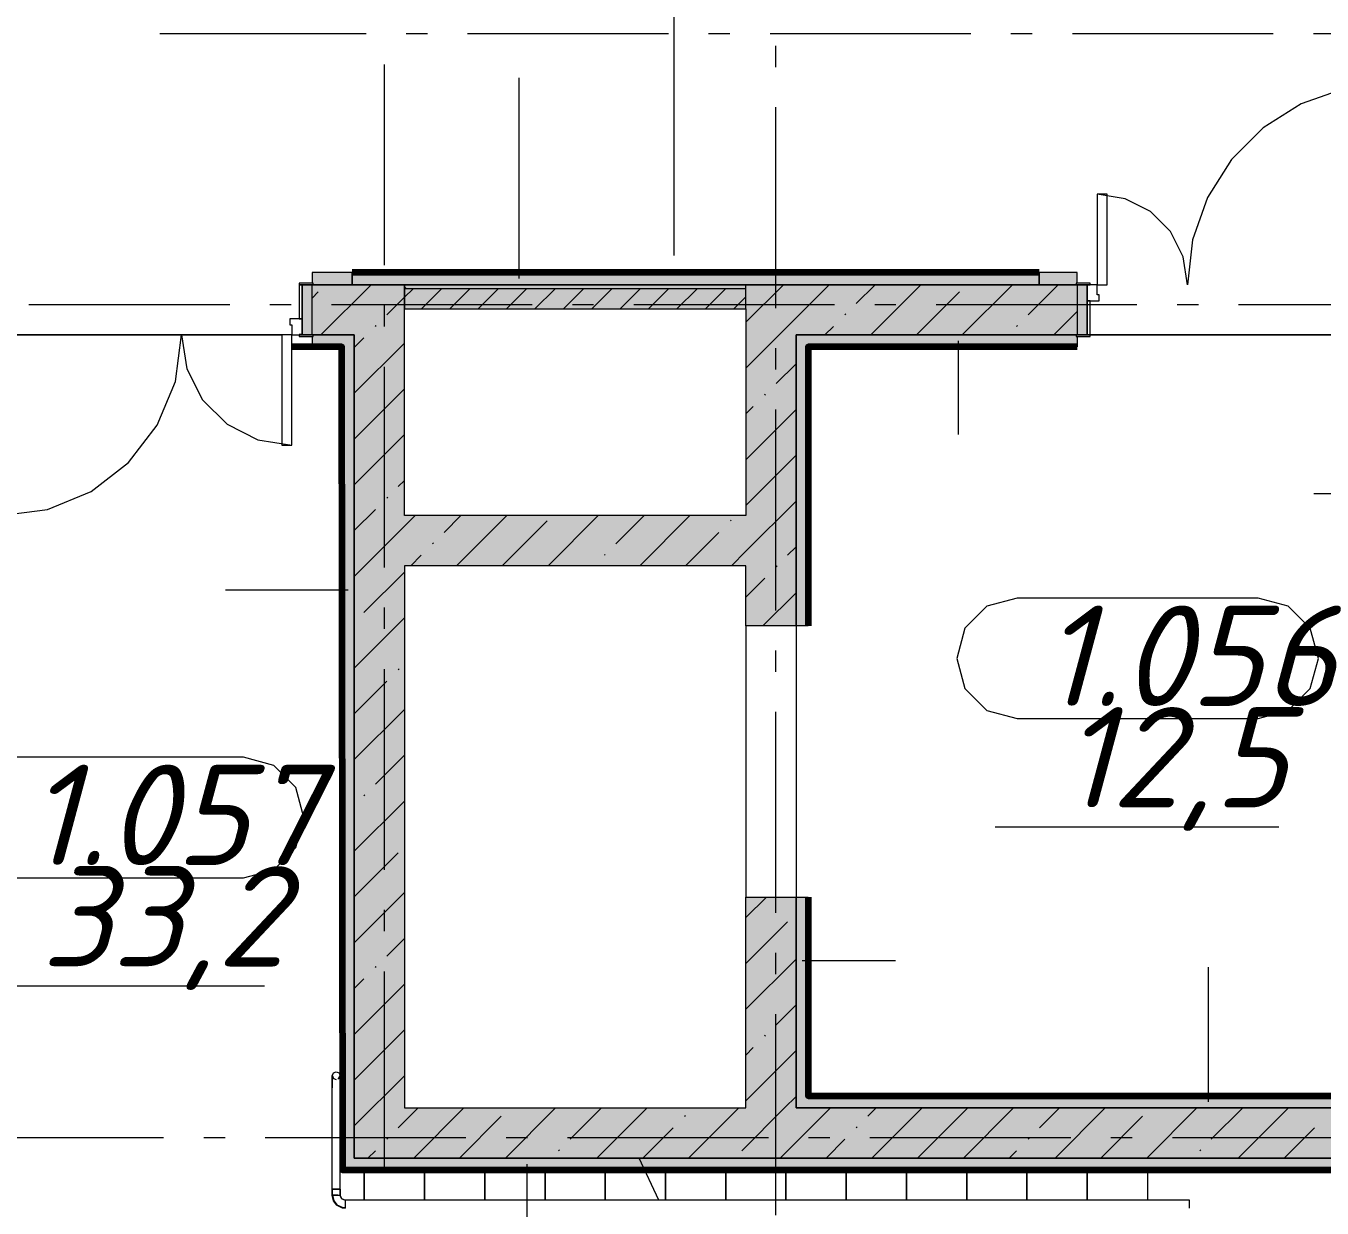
# Model space of a CAD drawing. Header units: millimetres. Extents: x -537608 to 253996, y -217170 to 186033.
# Drawn here: x -283861 to -277407, y -208599 to -202711 of the extents above; entities that cross this region are included whole.
import ezdxf

# ---------------------------------------------------------------- set-up
doc = ezdxf.new("R2010")
doc.units = ezdxf.units.MM
doc.layers.add('16) Лак 1.6м', color=160, linetype='Continuous', lineweight=90)
doc.layers.add('PDF _Геометрия', color=7, linetype='Continuous')
doc.layers.add('PDF _Текст', color=7, linetype='Continuous')
doc.layers.add('PDF _Сплошная заливка', color=7, linetype='Continuous', true_color=0xffffff)
doc.styles.add('PDF ISOCPEUR Italic', font='isocpeui.ttf')

msp = doc.modelspace()

# ---------------------------------------------------------------- hatches: boundary and pattern name
at = {"layer": 'PDF _Сплошная заливка', "true_color": 0x93bf4f, "transparency": 33554559}
h = msp.add_hatch(color=73, dxfattribs=at)
h.paths.add_polyline_path([(-282431.1708, -203999.6527), (-282236.1712, -203999.6527), (-282236.1712, -203939.6542), (-282436.1721, -203939.6542), (-282436.1721, -203991.6523), (-282431.1708, -203991.6523), (-282431.1708, -203998.1542)], flags=0)
h.paths.add_polyline_path([(-284169.4213, -203999.6527), (-284091.1721, -203998.1542), (-284091.1721, -203991.6523), (-284086.1708, -203991.6523), (-284086.1708, -203939.6542), (-284286.1717, -203939.6542), (-284286.1717, -203999.6527)], flags=0)
at = {"layer": 'PDF _Сплошная заливка', "true_color": 0xff7d7d, "transparency": 33554559}
msp.add_hatch(color=11, dxfattribs=at).paths.add_polyline_path([(-280276.1707, -203999.6527), (-278816.1703, -203999.6527), (-278816.1703, -203939.6542), (-282236.1712, -203939.6542), (-282236.1712, -203999.6527), (-280796.344, -203999.6527)])
at = {"layer": 'PDF _Сплошная заливка', "true_color": 0x93bf4f, "transparency": 33554559}
h = msp.add_hatch(color=73, dxfattribs=at)
h.paths.add_polyline_path([(-276466.1685, -203999.6527), (-276466.1685, -203939.6542), (-276976.169, -203939.6542), (-276976.169, -203991.6523), (-276971.1699, -203991.6523), (-276971.1699, -203999.6527), (-276526.1692, -203999.6527)], flags=0)
h.paths.add_polyline_path([(-278631.169, -203999.6527), (-278631.169, -203991.6523), (-278626.1699, -203991.6523), (-278626.1699, -203939.6542), (-278816.1703, -203939.6542), (-278816.1703, -203999.6527)], flags=0)
at = {"layer": 'PDF _Сплошная заливка', "transparency": 33554559}
h = msp.add_hatch(color=256, dxfattribs=at)
h.paths.add_polyline_path([(-284169.4213, -204249.6538), (-284086.1708, -204249.6538), (-284086.1708, -203999.6527), (-284376.1716, -203999.6527), (-284376.1716, -204249.6538)], flags=0)
h.paths.add_polyline_path([(-281976.1717, -204249.6538), (-281976.1717, -203999.6527), (-282436.1721, -203999.6527), (-282436.1721, -204249.6538), (-282226.1707, -204249.6538)], flags=0)
at = {"layer": 'PDF _Сплошная заливка', "true_color": 0xf4f4f4, "transparency": 33554559}
msp.add_hatch(color=7, dxfattribs=at).paths.add_polyline_path([(-282482.8826, -204249.6538), (-282436.1721, -204249.6538), (-282436.1721, -203999.6527), (-282486.1702, -203999.6527), (-282486.1702, -204249.6538)])
at = {"layer": 'PDF _Сплошная заливка', "transparency": 33554559}
for points in [[(-280276.1707, -204019.6537), (-280276.1707, -203999.6527), (-281976.1717, -203999.6527), (-281976.1717, -204019.6537), (-280796.344, -204019.6537)], [(-280276.1707, -204119.6541), (-280276.1707, -204019.6537), (-281976.1717, -204019.6537), (-281976.1717, -204119.6541), (-280796.344, -204119.6541)], [(-281976.1717, -208349.6547), (-281976.1717, -204249.6538), (-282226.1707, -204249.6538), (-282226.1707, -208349.6547), (-282061.2479, -208349.6547)], [(-280276.1707, -205399.6546), (-280276.1707, -205149.6535), (-281976.1717, -205149.6535), (-281976.1717, -205399.6546), (-280796.344, -205399.6546)], [(-277423.2667, -208349.6547), (-276526.1692, -208349.6547), (-276526.1692, -208099.6536), (-281976.1717, -208099.6536), (-281976.1717, -208349.6547), (-279109.8053, -208349.6547)]]:
    msp.add_hatch(color=256, dxfattribs=at).paths.add_polyline_path(points)
h = msp.add_hatch(color=256, dxfattribs=at)
h.paths.add_polyline_path([(-278631.169, -204249.6538), (-278626.1699, -204249.6538), (-278626.1699, -203999.6527), (-280026.1696, -203999.6527), (-280026.1696, -204249.6538), (-279109.8053, -204249.6538)], flags=0)
h.paths.add_polyline_path([(-276976.169, -204249.6538), (-276776.1703, -204249.6538), (-276776.1703, -203999.6527), (-276976.169, -203999.6527)], flags=0)
at = {"layer": 'PDF _Сплошная заливка', "true_color": 0x56bc34, "transparency": 33554559}
h = msp.add_hatch(color=85, dxfattribs=at)
h.paths.add_polyline_path([(-282226.1707, -204309.6524), (-282226.1707, -204249.6538), (-282431.1708, -204251.656), (-282431.1708, -204257.6542), (-282436.1721, -204257.6542), (-282436.1721, -204309.6524), (-282286.1714, -204309.6524)], flags=0)
h.paths.add_polyline_path([(-284376.1716, -204309.6524), (-284086.1708, -204309.6524), (-284086.1708, -204257.6542), (-284091.1721, -204257.6542), (-284091.1721, -204249.6538), (-284376.1716, -204249.6538)], flags=0)
h = msp.add_hatch(color=85, dxfattribs=at)
h.paths.add_polyline_path([(-276776.1703, -204309.6524), (-276776.1703, -204249.6538), (-276971.1699, -204251.7981), (-276971.1699, -204257.6542), (-276976.169, -204257.6542), (-276976.169, -204309.6524), (-276836.1688, -204309.6524)], flags=0)
h.paths.add_polyline_path([(-280026.1696, -204309.6524), (-278626.1699, -204309.6524), (-278626.1699, -204257.6542), (-278631.169, -204257.6542), (-278631.169, -204249.6538), (-280026.1696, -204249.6538)], flags=0)
for points in [[(-276836.1688, -208099.6536), (-276836.1688, -208039.6551), (-280026.1696, -208039.6551), (-280026.1696, -208099.6536), (-279109.8053, -208099.6536)], [(-276836.1688, -208409.6576), (-276776.1703, -208409.6576), (-276776.1703, -208349.6547), (-282226.1707, -208349.6547), (-282226.1707, -208409.6576), (-277423.2667, -208409.6576)]]:
    msp.add_hatch(color=85, dxfattribs=at).paths.add_polyline_path(points)

# ---------------------------------------------------------------- linework, layer by layer
at = {"layer": '16) Лак 1.6м'}
msp.add_line((-278816.1703, -203939.6542), (-282236.1712, -203939.6542), dxfattribs=at)
for points in [[(-276836.1688, -210121.1232), (-276836.1688, -208409.6555), (-282283.6707, -208409.6555), (-282288.672, -204309.6546), (-282532.7297, -204309.6546)], [(-278626.1699, -204309.6524), (-279966.1711, -204309.6524), (-279966.1711, -205699.6559)], [(-279966.1711, -207049.6533), (-279966.1711, -208039.6551), (-276836.1688, -208039.6551), (-276836.1688, -204309.6524), (-276976.169, -204309.6524)]]:
    msp.add_lwpolyline(points, dxfattribs=at)
at = {"layer": 'PDF _Геометрия', "lineweight": 9}
for p, q in [((-280635.2943, -201368.544), (-280635.2943, -203854.7847)), ((-281404.8422, -203969.6535), (-281404.8422, -202969.6533)), ((-277298.6903, -203024.7259), (-277510.0523, -203098.6842)), ((-277510.0523, -203098.6842), (-277699.6587, -203217.8223)), ((-277699.6587, -203217.8223), (-277857.9999, -203376.1635)), ((-277857.9999, -203376.1635), (-277977.138, -203565.772)), ((-278526.1694, -203549.655), (-278526.1694, -203999.6527)), ((-278476.1692, -203549.655), (-278526.1694, -203549.655)), ((-278387.1123, -203571.6797), (-278526.1694, -203549.655)), ((-278476.1692, -203999.6527), (-278476.1692, -203549.655)), ((-277977.138, -203565.772), (-278051.0963, -203777.1319)), ((-278261.666, -203635.5966), (-278387.1123, -203571.6797)), ((-278162.1112, -203735.1493), (-278261.666, -203635.5966)), ((-278098.1943, -203860.5976), (-278162.1112, -203735.1493)), ((-278051.0963, -203777.1319), (-278076.1696, -203999.6527)), ((-278076.1696, -203999.6527), (-278098.1943, -203860.5976)), ((-282236.1712, -203939.6542), (-282436.1721, -203939.6542)), ((-282436.1721, -203939.6542), (-282436.1721, -203991.6523)), ((-282236.1712, -203999.6527), (-282236.1712, -203939.6542)), ((-282236.1712, -203939.6542), (-282236.1712, -203999.6527)), ((-278626.1699, -203939.6542), (-278816.1703, -203939.6542)), ((-278816.1703, -203939.6542), (-278816.1703, -203999.6527)), ((-278816.1703, -203999.6527), (-278816.1703, -203939.6542)), ((-278626.1699, -203991.6523), (-278626.1699, -203939.6542)), ((-282501.1719, -203991.6523), (-282501.1719, -203999.6527)), ((-282431.1708, -203991.6523), (-282501.1719, -203991.6523)), ((-282501.1719, -203999.6527), (-282501.1719, -204169.6543)), ((-282486.1702, -203999.6527), (-282501.1719, -203999.6527)), ((-282501.1719, -203999.6527), (-282431.1708, -203999.6527)), ((-282486.1702, -203999.6527), (-282486.1702, -204249.6538)), ((-282436.1721, -203999.6527), (-282486.1702, -203999.6527)), ((-282486.1702, -204169.6543), (-282486.1702, -203999.6527)), ((-282436.1721, -204249.6538), (-282436.1721, -203999.6527)), ((-282431.1708, -203999.6527), (-282431.1708, -203991.6523)), ((-282236.1712, -203999.6527), (-282431.1708, -203999.6527)), ((-282431.1708, -203999.6527), (-282236.1712, -203999.6527)), ((-282391.6382, -204249.6538), (-282141.6371, -203999.6527)), ((-281976.1717, -203999.6527), (-282236.1712, -203999.6527)), ((-282236.1712, -203999.6527), (-281976.1717, -203999.6527)), ((-280276.1707, -203999.6527), (-281976.1717, -203999.6527)), ((-281976.1717, -203999.6527), (-281976.1717, -204019.6537)), ((-281976.1717, -204019.6537), (-281976.1717, -203999.6527)), ((-281976.1717, -203999.6527), (-280276.1707, -203999.6527)), ((-281976.1717, -204062.4415), (-281933.3839, -204019.6537)), ((-280276.1707, -204019.6537), (-281976.1717, -204019.6537)), ((-281976.1717, -204019.6537), (-281976.1717, -204119.6541)), ((-281976.1717, -204119.6541), (-281976.1717, -204019.6537)), ((-281891.9611, -204119.6541), (-281791.9606, -204019.6537)), ((-281750.54, -204119.6541), (-281650.5395, -204019.6537)), ((-281609.1188, -204119.6541), (-281509.1184, -204019.6537)), ((-281467.6976, -204119.6541), (-281367.6972, -204019.6537)), ((-281326.2765, -204119.6541), (-281226.2761, -204019.6537)), ((-281184.8554, -204119.6541), (-281084.855, -204019.6537)), ((-281043.4321, -204119.6541), (-280943.4338, -204019.6537)), ((-280902.0109, -204119.6541), (-280802.0127, -204019.6537)), ((-280760.5898, -204119.6541), (-280660.5894, -204019.6537)), ((-280619.1687, -204119.6541), (-280519.1683, -204019.6537)), ((-280477.7476, -204119.6541), (-280377.7471, -204019.6537)), ((-280276.1707, -204187.076), (-280088.7495, -203999.6527)), ((-280276.1707, -204019.6537), (-280276.1707, -203999.6527)), ((-280026.1696, -203999.6527), (-280276.1707, -203999.6527)), ((-280276.1707, -203999.6527), (-280026.1696, -203999.6527)), ((-280276.1707, -204119.6541), (-280276.1707, -204019.6537)), ((-280026.1696, -204165.1719), (-279860.6504, -203999.6527)), ((-278816.1703, -203999.6527), (-280026.1696, -203999.6527)), ((-280026.1696, -203999.6527), (-278816.1703, -203999.6527)), ((-279726.0089, -204093.1125), (-279632.5535, -203999.6527)), ((-279654.4534, -204249.6538), (-279404.4544, -203999.6527)), ((-279198.2573, -204249.6538), (-278948.2562, -203999.6527)), ((-278870.64, -204150.1356), (-278720.1571, -203999.6527)), ((-278816.1703, -203999.6527), (-278631.169, -203999.6527)), ((-278631.169, -203999.6527), (-278816.1703, -203999.6527)), ((-278561.17, -203991.6523), (-278631.169, -203991.6523)), ((-278631.169, -203991.6523), (-278631.169, -203999.6527)), ((-278631.169, -203999.6527), (-278561.17, -203999.6527)), ((-278576.1697, -203999.6527), (-278626.1699, -203999.6527)), ((-278626.1699, -203999.6527), (-278626.1699, -204249.6538)), ((-278526.1694, -203999.6527), (-278576.1697, -203999.6527)), ((-278576.1697, -203999.6527), (-278576.1697, -204079.6522)), ((-278576.1697, -204249.6538), (-278576.1697, -203999.6527)), ((-278561.17, -203999.6527), (-278576.1697, -203999.6527)), ((-278576.1697, -203999.6527), (-278576.1697, -204000.656)), ((-278576.1697, -204000.656), (-278561.17, -204000.656)), ((-278561.17, -203999.6527), (-278561.17, -203991.6523)), ((-278561.17, -204000.656), (-278561.17, -203999.6527)), ((-278526.1694, -203999.6527), (-278476.1692, -203999.6527)), ((-278526.1694, -204049.6529), (-278526.1694, -203999.6527)), ((-282436.1721, -204066.0886), (-282406.1664, -204036.085)), ((-282064.0188, -204150.1356), (-281976.1717, -204062.2865)), ((-280336.3264, -204119.6541), (-280276.1707, -204059.4962)), ((-279426.3564, -204249.6538), (-279212.7876, -204036.085)), ((-278576.1697, -204079.6522), (-278516.1689, -204079.6522)), ((-278561.17, -204079.6522), (-278576.1697, -204079.6522)), ((-278576.1697, -204079.6522), (-278576.1697, -204249.6538)), ((-278561.17, -204249.6538), (-278561.17, -204079.6522)), ((-278516.1689, -204049.6529), (-278526.1694, -204049.6529)), ((-278516.1689, -204079.6522), (-278516.1689, -204049.6529)), ((-281976.1717, -204119.6541), (-280276.1707, -204119.6541)), ((-281976.1717, -204249.6538), (-281976.1717, -204119.6541)), ((-280276.1707, -204119.6541), (-280276.1707, -205149.6535)), ((-279783.0342, -204150.1356), (-279778.2913, -204145.3949)), ((-278742.0591, -204249.6538), (-278626.1699, -204133.7646)), ((-282486.1702, -204169.6543), (-282546.1708, -204169.6543)), ((-282546.1708, -204169.6543), (-282546.1708, -204199.6536)), ((-282546.1708, -204199.6536), (-282536.1704, -204199.6536)), ((-282536.1704, -204199.6536), (-282536.1704, -204249.6538)), ((-282501.1719, -204169.6543), (-282486.1702, -204169.6543)), ((-282486.1702, -204249.6538), (-282486.1702, -204169.6543)), ((-282121.0441, -204207.1588), (-282116.3033, -204202.418)), ((-280276.1707, -204415.173), (-280026.1696, -204165.1719)), ((-279882.5525, -204249.6538), (-279840.0574, -204207.1588)), ((-278927.6632, -204207.1588), (-278922.9224, -204202.418)), ((-283116.8374, -204482.5906), (-283086.1706, -204249.6538)), ((-283086.1706, -204249.6538), (-283059.2523, -204419.6123)), ((-282536.1704, -204249.6538), (-282586.1706, -204249.6538)), ((-282586.1706, -204249.6538), (-282586.1706, -204799.6562)), ((-282536.1704, -204799.6562), (-282536.1704, -204249.6538)), ((-282536.1704, -204249.6538), (-282486.1702, -204249.6538)), ((-282501.1719, -204248.6549), (-282501.1719, -204249.6538)), ((-282486.1702, -204248.6549), (-282501.1719, -204248.6549)), ((-282501.1719, -204249.6538), (-282486.1702, -204249.6538)), ((-282501.1719, -204249.6538), (-282501.1719, -204257.6542)), ((-282431.1708, -204249.6538), (-282501.1719, -204249.6538)), ((-282501.1719, -204257.6542), (-282431.1708, -204257.6542)), ((-282486.1702, -204249.6538), (-282486.1702, -204248.6549)), ((-282486.1702, -204249.6538), (-282436.1721, -204249.6538)), ((-282436.1721, -204257.6542), (-282436.1721, -204309.6524)), ((-282431.1708, -204249.6538), (-282226.1707, -204249.6538)), ((-282226.1707, -204249.6538), (-282431.1708, -204249.6538)), ((-282431.1708, -204257.6542), (-282431.1708, -204249.6538)), ((-282226.1707, -204249.6538), (-282226.1707, -204309.6524)), ((-282226.1707, -204309.6524), (-282226.1707, -204249.6538)), ((-282226.1707, -204312.2876), (-282178.0694, -204264.1862)), ((-281976.1717, -205149.6535), (-281976.1717, -204249.6538)), ((-280026.1696, -204309.6524), (-280026.1696, -204249.6538)), ((-280026.1696, -204249.6538), (-278631.169, -204249.6538)), ((-278631.169, -204249.6538), (-280026.1696, -204249.6538)), ((-280026.1696, -204249.6538), (-280026.1696, -204309.6524)), ((-279219.0957, -204279.6531), (-279219.0957, -204745.8023)), ((-278561.17, -204249.6538), (-278631.169, -204249.6538)), ((-278631.169, -204249.6538), (-278631.169, -204257.6542)), ((-278631.169, -204257.6542), (-278561.17, -204257.6542)), ((-278626.1699, -204249.6538), (-278576.1697, -204249.6538)), ((-278626.1699, -204257.6542), (-278626.1699, -204309.6524)), ((-278576.1697, -204249.6538), (-278561.17, -204249.6538)), ((-278561.17, -204257.6542), (-278561.17, -204249.6538)), ((-282436.1721, -204309.6524), (-282286.1714, -204309.6524)), ((-282286.1714, -204309.6524), (-282286.1714, -208409.6576)), ((-282226.1707, -204540.3845), (-281976.1717, -204290.3834)), ((-282226.1707, -208349.6547), (-282226.1707, -204309.6524)), ((-282226.1707, -204309.6524), (-282226.1707, -208349.6547)), ((-280026.1696, -205699.6559), (-280026.1696, -204309.6524)), ((-280026.1696, -204309.6524), (-280026.1696, -205699.6559)), ((-278626.1699, -204309.6524), (-279966.1711, -204309.6524)), ((-279966.1711, -204309.6524), (-279966.1711, -205699.6559)), ((-280125.1819, -204492.2832), (-280026.1696, -204393.2731)), ((-283059.2523, -204419.6123), (-282981.1301, -204572.9372)), ((-283206.7491, -204699.6558), (-283116.8374, -204482.5906)), ((-282226.1707, -204768.4858), (-281976.1717, -204518.4847)), ((-282981.1301, -204572.9372), (-282859.4538, -204694.6136)), ((-280182.205, -204549.3063), (-280177.4642, -204544.5656)), ((-280276.1707, -204643.2699), (-280239.2303, -204606.3338)), ((-280276.1707, -204871.3712), (-280026.1696, -204621.3701)), ((-283349.7763, -204886.05), (-283206.7491, -204699.6558)), ((-282859.4538, -204694.6136), (-282706.1311, -204772.7357)), ((-282706.1311, -204772.7357), (-282536.1704, -204799.6562)), ((-282226.1707, -204996.5827), (-281976.1717, -204746.5816)), ((-282586.1706, -204799.6562), (-282536.1704, -204799.6562)), ((-280276.1707, -205099.4681), (-280026.1696, -204849.467)), ((-283536.1705, -205029.0794), (-283349.7763, -204886.05)), ((-282006.9956, -205005.5045), (-281976.1717, -204974.6828)), ((-283753.2336, -205118.9868), (-283536.1705, -205029.0794)), ((-276806.1695, -205042.122), (-277447.0439, -205042.122)), ((-283986.1725, -205149.6535), (-283753.2336, -205118.9868)), ((-282226.1707, -205224.6797), (-282121.0441, -205119.5552)), ((-282064.0188, -205062.5277), (-282059.2779, -205057.7869)), ((-280276.1707, -205327.5694), (-280026.1696, -205077.5682)), ((-281976.1717, -205202.7798), (-281923.0455, -205149.6535)), ((-280276.1707, -205149.6535), (-281976.1717, -205149.6535)), ((-281778.8965, -205233.6015), (-281694.9464, -205149.6535)), ((-281716.8484, -205399.6546), (-281466.8494, -205149.6535)), ((-281488.7492, -205399.6546), (-281265.6751, -205176.5783)), ((-281260.6523, -205399.6546), (-281010.6512, -205149.6535)), ((-280923.5254, -205290.629), (-280782.5521, -205149.6535)), ((-280804.4541, -205399.6546), (-280554.4552, -205149.6535)), ((-280353.281, -205176.5783), (-280348.5379, -205171.8375)), ((-282226.1707, -205452.7809), (-281976.1717, -205202.7798)), ((-280576.355, -205399.6546), (-280410.3041, -205233.6015)), ((-281835.9197, -205290.629), (-281831.1789, -205285.8881)), ((-280068.1565, -205347.6521), (-280026.1696, -205305.6652)), ((-281944.9475, -205399.6546), (-281892.945, -205347.6521)), ((-280980.5508, -205347.6521), (-280975.81, -205342.9113)), ((-280348.2581, -205399.6546), (-280276.1707, -205327.5694)), ((-282178.0694, -205632.7766), (-281976.1717, -205430.8767)), ((-280276.1707, -205399.6546), (-281976.1717, -205399.6546)), ((-281976.1717, -205399.6546), (-281976.1717, -208099.6536)), ((-280276.1707, -205699.6559), (-280276.1707, -205399.6546)), ((-280125.1819, -205404.6753), (-280120.4389, -205399.9344)), ((-280276.1707, -205555.6663), (-280182.205, -205461.7028)), ((-282256.17, -205520.9564), (-282867.1183, -205520.9564)), ((-280192.0612, -205699.6559), (-280026.1696, -205533.7664)), ((-282226.1707, -205908.9748), (-281976.1717, -205658.978)), ((-280026.1696, -205699.6559), (-280276.1707, -205699.6559)), ((-279966.1711, -205699.6559), (-280026.1696, -205699.6559)), ((-282006.9956, -205917.9009), (-282002.2526, -205913.1558)), ((-282226.1707, -206137.076), (-282064.0188, -205974.9241)), ((-282226.1707, -206365.173), (-281976.1717, -206115.1719)), ((-282121.0441, -206488.1454), (-281976.1717, -206343.2731)), ((-282226.1707, -206821.3712), (-281976.1717, -206571.3701)), ((-282178.0694, -206545.1686), (-282173.3264, -206540.4278)), ((-282226.1707, -207049.4681), (-282006.9956, -206830.293)), ((-282226.1707, -207277.5694), (-281976.1717, -207027.5682)), ((-280276.1707, -207152.3578), (-280173.4683, -207049.6533)), ((-280276.1707, -208099.6536), (-280276.1707, -207049.6533)), ((-280276.1707, -207049.6533), (-280026.1696, -207049.6533)), ((-280026.1696, -207049.6533), (-280026.1696, -208039.6551)), ((-280026.1696, -208039.6551), (-280026.1696, -207049.6533)), ((-280026.1696, -207049.6533), (-279966.1711, -207049.6533)), ((-279966.1711, -207049.6533), (-279966.1711, -208039.6551)), ((-280276.1707, -207380.4548), (-280068.1565, -207172.4406)), ((-282064.0188, -207343.5144), (-281976.1717, -207255.6652)), ((-280276.1707, -207608.5517), (-280026.1696, -207358.5549)), ((-279996.1703, -207366.4692), (-279530.019, -207366.4692)), ((-282121.0441, -207400.5419), (-282116.3033, -207395.7967)), ((-277972.1302, -208069.6544), (-277972.1302, -207398.8539)), ((-282226.1707, -207505.6663), (-282178.0694, -207457.565)), ((-282226.1707, -207733.7675), (-281976.1717, -207483.7664)), ((-280125.1819, -207685.662), (-280026.1696, -207586.6518)), ((-282226.1707, -207961.8645), (-281976.1717, -207711.8634)), ((-280182.205, -207742.6894), (-280177.4642, -207737.9443)), ((-280276.1707, -207836.6529), (-280239.2303, -207799.7126)), ((-280276.1707, -208064.7499), (-280026.1696, -207814.7488)), ((-282336.1717, -207939.6546), (-282330.1218, -207925.3245)), ((-282336.1717, -207939.6546), (-282336.1717, -207945.9241)), ((-282336.1717, -207940.7053), (-282336.1717, -207939.6546)), ((-282336.1717, -207951.8318), (-282336.1717, -207940.7053)), ((-282336.1717, -207945.9241), (-282336.1717, -207963.4189)), ((-282336.1717, -207972.9565), (-282336.1717, -207951.8318)), ((-282334.671, -207939.6546), (-282328.6492, -207953.313)), ((-282330.1218, -207925.3245), (-282316.1707, -207919.6537)), ((-282328.6492, -207953.313), (-282316.1707, -207958.1571)), ((-282316.1707, -207919.6537), (-282301.8406, -207925.7035)), ((-282308.3533, -207954.7081), (-282302.5123, -207952.1331)), ((-282302.5123, -207952.1331), (-282297.6704, -207939.6546)), ((-282301.8406, -207925.7035), (-282296.1719, -207939.6546)), ((-282296.1719, -207939.6546), (-282296.1719, -207945.9241)), ((-282296.1719, -207940.7053), (-282296.1719, -207939.6546)), ((-282296.1719, -207951.8318), (-282296.1719, -207940.7053)), ((-282296.1719, -207945.9241), (-282296.1719, -207963.4189)), ((-282296.1719, -207972.9565), (-282296.1719, -207951.8318)), ((-282226.1707, -208189.9615), (-281976.1717, -207939.9647)), ((-282336.1717, -207963.4189), (-282336.1717, -207988.4879)), ((-282336.1717, -207999.6575), (-282336.1717, -207972.9565)), ((-282336.1717, -207988.4879), (-282336.1717, -207999.6575)), ((-282336.1717, -208504.6545), (-282336.1717, -207999.6575)), ((-282296.1719, -207963.4189), (-282296.1719, -207988.4879)), ((-282296.1719, -207999.6575), (-282296.1719, -207972.9565)), ((-282296.1719, -207988.4879), (-282296.1719, -207999.6575)), ((-282296.1719, -208504.6545), (-282296.1719, -207999.6575)), ((-280082.9775, -208099.6536), (-280026.1696, -208042.8501)), ((-280026.1696, -208039.6551), (-280026.1696, -208099.6536)), ((-280026.1696, -208099.6536), (-280026.1696, -208039.6551)), ((-279966.1711, -208039.6551), (-276836.1688, -208039.6551)), ((-281976.1717, -208168.0616), (-281907.7659, -208099.6536)), ((-281976.1717, -208099.6536), (-280276.1707, -208099.6536)), ((-281929.668, -208349.6547), (-281679.6669, -208099.6536)), ((-281701.5689, -208349.6547), (-281493.7721, -208141.8601)), ((-281473.4697, -208349.6547), (-281223.4687, -208099.6536)), ((-281151.6245, -208255.9107), (-280995.3717, -208099.6536)), ((-281017.2715, -208349.6547), (-280767.2726, -208099.6536)), ((-280581.3779, -208141.8601), (-280576.6371, -208137.1194)), ((-280561.0755, -208349.6547), (-280311.0744, -208099.6536)), ((-280296.2556, -208312.9339), (-280082.9775, -208099.6536)), ((-280104.8773, -208349.6547), (-279854.8784, -208099.6536)), ((-280026.1696, -208099.6536), (-276836.1688, -208099.6536)), ((-276836.1688, -208099.6536), (-280026.1696, -208099.6536)), ((-279668.9836, -208141.8601), (-279626.7793, -208099.6536)), ((-279648.6813, -208349.6547), (-279398.6802, -208099.6536)), ((-279420.5821, -208349.6547), (-279170.5832, -208099.6536)), ((-279192.4831, -208349.6547), (-278942.4841, -208099.6536)), ((-278813.6147, -208198.8833), (-278714.385, -208099.6536)), ((-278736.287, -208349.6547), (-278486.2859, -208099.6536)), ((-278508.188, -208349.6547), (-278300.3934, -208141.8601)), ((-278280.0889, -208349.6547), (-278030.0899, -208099.6536)), ((-277958.2436, -208255.9107), (-277801.9908, -208099.6536)), ((-277823.8928, -208349.6547), (-277573.8917, -208099.6536)), ((-282006.9956, -208198.8833), (-281976.1717, -208168.0616)), ((-280789.1746, -208349.6547), (-280638.4032, -208198.8833)), ((-279726.0089, -208198.8833), (-279721.2681, -208194.1425)), ((-277595.7937, -208349.6547), (-277445.0223, -208198.8833)), ((-282064.0188, -208255.9107), (-282059.2779, -208251.17)), ((-279876.7804, -208349.6547), (-279783.0342, -208255.9107)), ((-278870.64, -208255.9107), (-278865.8971, -208251.17)), ((-282157.7649, -208349.6547), (-282121.0441, -208312.9339)), ((-281208.6498, -208312.9339), (-281203.9091, -208308.1931)), ((-278964.3861, -208349.6547), (-278927.6632, -208312.9339)), ((-278015.2689, -208312.9339), (-278010.5281, -208308.1931)), ((-282286.1714, -208409.6576), (-282226.1707, -208409.6576)), ((-281976.1717, -208349.6547), (-282226.1707, -208349.6547)), ((-282226.1707, -208349.6547), (-281976.1717, -208349.6547)), ((-282226.1707, -208409.6576), (-276836.1688, -208409.6576)), ((-276776.1703, -208349.6547), (-281976.1717, -208349.6547)), ((-281976.1717, -208349.6547), (-276776.1703, -208349.6547)), ((-281367.0061, -208379.654), (-281367.0061, -208845.8075)), ((-282336.1717, -208504.6545), (-282335.4892, -208504.6545)), ((-282335.4892, -208504.6545), (-282336.1717, -208504.6545)), ((-282336.1717, -208504.6545), (-282336.1717, -208534.6538)), ((-282336.1717, -208534.6538), (-282336.1717, -208504.6545)), ((-282335.4892, -208534.6538), (-282336.1717, -208534.6538)), ((-282336.1717, -208534.6538), (-282329.8936, -208562.526)), ((-282329.8936, -208562.526), (-282336.1717, -208534.6538)), ((-282336.1717, -208534.6538), (-282335.6679, -208534.6538)), ((-282335.6679, -208534.6538), (-282336.1717, -208534.6538)), ((-282336.1717, -208534.6538), (-282335.4892, -208534.6538)), ((-282335.4892, -208534.6538), (-282336.1717, -208534.6538)), ((-282336.1717, -208534.6538), (-282335.4892, -208534.6538)), ((-282335.4892, -208534.6538), (-282336.1717, -208534.6538)), ((-282336.1717, -208534.6538), (-282335.4892, -208534.6538)), ((-282335.6679, -208534.6538), (-282334.1888, -208534.6538)), ((-282334.1888, -208534.6538), (-282335.6679, -208534.6538)), ((-282335.4892, -208504.6545), (-282333.4912, -208504.6545)), ((-282333.4912, -208504.6545), (-282335.4892, -208504.6545)), ((-282333.4912, -208534.6538), (-282335.4892, -208534.6538)), ((-282335.4892, -208534.6538), (-282333.4912, -208534.6538)), ((-282333.4912, -208534.6538), (-282335.4892, -208534.6538)), ((-282335.4892, -208534.6538), (-282333.4912, -208534.6538)), ((-282333.4912, -208534.6538), (-282335.4892, -208534.6538)), ((-282335.4892, -208534.6538), (-282333.4912, -208534.6538)), ((-282328.3951, -208562.1772), (-282334.671, -208534.6538)), ((-282334.671, -208534.6538), (-282334.0402, -208534.6538)), ((-282334.0402, -208534.6538), (-282334.671, -208534.6538)), ((-282334.671, -208534.6538), (-282328.3951, -208562.1772)), ((-282334.671, -208534.6538), (-282334.0402, -208534.6538)), ((-282334.0402, -208534.6538), (-282334.671, -208534.6538)), ((-282334.0402, -208534.6538), (-282334.671, -208534.6538)), ((-282334.671, -208534.6538), (-282334.0402, -208534.6538)), ((-282334.0402, -208534.6538), (-282334.671, -208534.6538)), ((-282334.671, -208534.6538), (-282334.0402, -208534.6538)), ((-282333.4912, -208504.6545), (-282330.3134, -208504.6545)), ((-282330.3134, -208504.6545), (-282333.4912, -208504.6545)), ((-282330.3134, -208534.6538), (-282333.4912, -208534.6538)), ((-282333.4912, -208534.6538), (-282330.3134, -208534.6538)), ((-282330.3134, -208504.6545), (-282326.1712, -208504.6545)), ((-282326.1712, -208504.6545), (-282330.3134, -208504.6545)), ((-282326.1712, -208534.6538), (-282330.3134, -208534.6538)), ((-282330.3134, -208534.6538), (-282326.1712, -208534.6538)), ((-282326.1712, -208504.6545), (-282321.3464, -208504.6545)), ((-282321.3464, -208504.6545), (-282326.1712, -208504.6545)), ((-282321.3464, -208534.6538), (-282326.1712, -208534.6538)), ((-282326.1712, -208534.6538), (-282321.3464, -208534.6538)), ((-282321.3464, -208504.6545), (-282316.1707, -208504.6545)), ((-282316.1707, -208504.6545), (-282321.3464, -208504.6545)), ((-282316.1707, -208534.6538), (-282321.3464, -208534.6538)), ((-282321.3464, -208534.6538), (-282316.1707, -208534.6538)), ((-282316.1707, -208504.6545), (-282310.995, -208504.6545)), ((-282310.995, -208504.6545), (-282316.1707, -208504.6545)), ((-282311.7184, -208534.6538), (-282316.1707, -208534.6538)), ((-282316.1707, -208534.6538), (-282310.995, -208534.6538)), ((-282307.49, -208534.6538), (-282311.7184, -208534.6538)), ((-282310.995, -208504.6545), (-282306.1702, -208504.6545)), ((-282306.1702, -208504.6545), (-282310.995, -208504.6545)), ((-282310.995, -208534.6538), (-282306.1702, -208534.6538)), ((-282306.1702, -208504.6545), (-282302.0279, -208504.6545)), ((-282302.0279, -208504.6545), (-282306.1702, -208504.6545)), ((-282306.1702, -208534.6538), (-282302.0279, -208534.6538)), ((-282302.0279, -208504.6545), (-282298.8501, -208504.6545)), ((-282298.8501, -208504.6545), (-282302.0279, -208504.6545)), ((-282302.0279, -208534.6538), (-282298.8501, -208534.6538)), ((-282298.8501, -208504.6545), (-282296.8522, -208504.6545)), ((-282296.8522, -208504.6545), (-282298.8501, -208504.6545)), ((-282298.8501, -208534.6538), (-282296.8522, -208534.6538)), ((-282296.8522, -208534.6538), (-282298.8501, -208534.6538)), ((-282298.8501, -208534.6538), (-282296.8522, -208534.6538)), ((-282296.8522, -208534.6538), (-282298.8501, -208534.6538)), ((-282298.8501, -208534.6538), (-282296.8522, -208534.6538)), ((-282296.8522, -208534.6538), (-282298.8501, -208534.6538)), ((-282298.3012, -208534.6538), (-282297.6704, -208534.6538)), ((-282297.6704, -208534.6538), (-282298.3012, -208534.6538)), ((-282298.3012, -208534.6538), (-282297.6704, -208534.6538)), ((-282297.6704, -208534.6538), (-282298.3012, -208534.6538)), ((-282298.3012, -208534.6538), (-282297.6704, -208534.6538)), ((-282297.6704, -208534.6538), (-282298.3012, -208534.6538)), ((-282298.3012, -208534.6538), (-282297.6704, -208534.6538)), ((-282297.6704, -208534.6538), (-282298.3012, -208534.6538)), ((-282296.6735, -208534.6538), (-282298.1526, -208534.6538)), ((-282298.1526, -208534.6538), (-282296.6735, -208534.6538)), ((-282296.8522, -208504.6545), (-282296.1719, -208504.6545)), ((-282296.1719, -208504.6545), (-282296.8522, -208504.6545)), ((-282296.8522, -208534.6538), (-282296.1719, -208534.6538)), ((-282296.1719, -208534.6538), (-282296.8522, -208534.6538)), ((-282296.8522, -208534.6538), (-282296.1719, -208534.6538)), ((-282296.1719, -208534.6538), (-282296.8522, -208534.6538)), ((-282296.8522, -208534.6538), (-282296.1719, -208534.6538)), ((-282296.1719, -208534.6538), (-282296.8522, -208534.6538)), ((-282296.1719, -208534.6538), (-282296.6735, -208534.6538)), ((-282296.6735, -208534.6538), (-282296.1719, -208534.6538)), ((-282296.1719, -208504.6545), (-282296.1719, -208534.6538)), ((-282296.1719, -208534.6538), (-282296.1719, -208504.6545)), ((-282296.1719, -208534.6538), (-282295.92, -208538.189)), ((-282295.92, -208538.189), (-282296.1719, -208534.6538)), ((-282295.92, -208538.189), (-282287.5514, -208553.5396)), ((-282287.5514, -208553.5396), (-282295.92, -208538.189)), ((-282329.8936, -208562.526), (-282312.2739, -208585.0114)), ((-282312.2739, -208585.0114), (-282329.8936, -208562.526)), ((-282310.812, -208584.2622), (-282328.3951, -208562.1772)), ((-282328.3951, -208562.1772), (-282310.812, -208584.2622)), ((-282312.2739, -208585.0114), (-282286.7161, -208597.7699)), ((-282286.7161, -208597.7699), (-282312.2739, -208585.0114)), ((-282285.392, -208596.5427), (-282310.812, -208584.2622)), ((-282310.812, -208584.2622), (-282285.392, -208596.5427)), ((-282287.5514, -208553.5396), (-282271.1718, -208559.6539)), ((-282271.1718, -208559.6539), (-282287.5514, -208553.5396)), ((-282286.7161, -208597.7699), (-282271.1718, -208599.6558)), ((-282271.1718, -208599.6558), (-282286.7161, -208597.7699)), ((-282271.1718, -208598.1574), (-282285.392, -208596.5427)), ((-282285.392, -208596.5427), (-282271.1718, -208598.1574)), ((-278066.1691, -208559.6539), (-282271.1718, -208559.6539)), ((-282271.1718, -208559.6539), (-282271.1718, -208599.6558)), ((-278066.1691, -208599.6558), (-278066.1691, -208559.6539))]:
    msp.add_line(p, q, dxfattribs=at)
at = {"layer": 'PDF _Геометрия', "color": 253, "lineweight": 9, "true_color": 0xaaaaaa}
for p, q in [((-282167.3993, -202749.6536), (-283194.9229, -202749.6536)), ((-281861.5657, -202749.6536), (-281967.3985, -202749.6536)), ((-280661.5647, -202749.6536), (-281661.5648, -202749.6536)), ((-280355.731, -202749.6536), (-280461.566, -202749.6536)), ((-279155.7322, -202749.6536), (-280155.7322, -202749.6536)), ((-278849.8985, -202749.6536), (-278955.7313, -202749.6536)), ((-277649.8974, -202749.6536), (-278649.8976, -202749.6536)), ((-277344.0638, -202749.6536), (-277449.8965, -202749.6536)), ((-280126.17, -202916.3246), (-280126.17, -202810.4918)), ((-282076.17, -203902.4855), (-282076.17, -202902.4855)), ((-280126.17, -204116.3256), (-280126.17, -203116.3255)), ((-282845.8557, -204099.6531), (-283845.8558, -204099.6531)), ((-282540.022, -204099.6531), (-282645.8548, -204099.6531)), ((-281340.021, -204099.6531), (-282340.0211, -204099.6531)), ((-282076.17, -204208.3214), (-282076.17, -204102.4864)), ((-281034.1873, -204099.6531), (-281140.0223, -204099.6531)), ((-279834.1885, -204099.6531), (-280834.1886, -204099.6531)), ((-279528.3548, -204099.6531), (-279634.1876, -204099.6531)), ((-278328.3538, -204099.6531), (-279328.3539, -204099.6531)), ((-278022.5201, -204099.6531), (-278128.3529, -204099.6531)), ((-276822.5191, -204099.6531), (-277822.5192, -204099.6531)), ((-280126.17, -204422.1571), (-280126.17, -204316.3265)), ((-282076.17, -205408.3181), (-282076.17, -204408.3179)), ((-280126.17, -205622.1582), (-280126.17, -204622.158)), ((-278925.2584, -205561.1607), (-279075.259, -205601.352)), ((-277725.2573, -205561.1607), (-278925.2584, -205561.1607)), ((-277575.2588, -205601.352), (-277725.2573, -205561.1607)), ((-282076.17, -205714.1539), (-282076.17, -205608.319)), ((-279075.259, -205601.352), (-279185.0662, -205711.1613)), ((-277465.4495, -205711.1613), (-277575.2588, -205601.352)), ((-279185.0662, -205711.1613), (-279225.2575, -205861.162)), ((-277425.2581, -205861.162), (-277465.4495, -205711.1613)), ((-280126.17, -205927.994), (-280126.17, -205822.1591)), ((-279225.2575, -205861.162), (-279185.0662, -206011.1626)), ((-277465.4495, -206011.1626), (-277425.2581, -205861.162)), ((-282076.17, -206914.1549), (-282076.17, -205914.1548)), ((-279185.0662, -206011.1626), (-279075.259, -206120.9676)), ((-277575.2588, -206120.9676), (-277465.4495, -206011.1626)), ((-280126.17, -207127.995), (-280126.17, -206127.9949)), ((-279075.259, -206120.9676), (-278925.2584, -206161.159)), ((-277725.2573, -206161.159), (-277575.2588, -206120.9676)), ((-278925.2584, -206161.159), (-277725.2573, -206161.159)), ((-282777.2281, -206353.6461), (-283977.2269, -206353.6461)), ((-282627.2275, -206393.8417), (-282777.2281, -206353.6461)), ((-282517.4203, -206503.6467), (-282627.2275, -206393.8417)), ((-282477.2268, -206653.6474), (-282517.4203, -206503.6467)), ((-282517.4203, -206803.648), (-282477.2268, -206653.6474)), ((-279034.2969, -206699.1953), (-277621.3838, -206699.1953)), ((-282627.2275, -206913.4531), (-282517.4203, -206803.648)), ((-282777.2281, -206953.6487), (-282627.2275, -206913.4531)), ((-283977.2269, -206953.6487), (-282777.2281, -206953.6487)), ((-282076.17, -207219.9865), (-282076.17, -207114.1558)), ((-280126.17, -207433.8265), (-280126.17, -207327.9915)), ((-282076.17, -208419.9874), (-282076.17, -207419.9873)), ((-284086.2655, -207491.6807), (-282673.3545, -207491.6807)), ((-280126.17, -208633.8275), (-280126.17, -207633.8274)), ((-283175.4343, -208249.6543), (-284175.4344, -208249.6543)), ((-282869.6006, -208249.6543), (-282975.4356, -208249.6543)), ((-281669.6018, -208249.6543), (-282669.6019, -208249.6543)), ((-281363.7681, -208249.6543), (-281469.6009, -208249.6543)), ((-280163.7671, -208249.6543), (-281163.7672, -208249.6543)), ((-279857.9334, -208249.6543), (-279963.7662, -208249.6543)), ((-278657.9324, -208249.6543), (-279657.9325, -208249.6543)), ((-278352.0987, -208249.6543), (-278457.9337, -208249.6543)), ((-277152.0999, -208249.6543), (-278152.1, -208249.6543)), ((-282176.1705, -208559.6539), (-282176.1705, -208409.6576)), ((-282176.1705, -208409.6576), (-282176.1705, -208559.6539)), ((-281876.1713, -208559.6539), (-281876.1713, -208409.6576)), ((-281876.1713, -208409.6576), (-281876.1713, -208559.6539)), ((-281576.17, -208559.6539), (-281576.17, -208409.6576)), ((-281576.17, -208409.6576), (-281576.17, -208559.6539)), ((-281276.1708, -208559.6539), (-281276.1708, -208409.6576)), ((-281276.1708, -208409.6576), (-281276.1708, -208559.6539)), ((-280976.1695, -208559.6539), (-280976.1695, -208409.6576)), ((-280976.1695, -208409.6576), (-280976.1695, -208559.6539)), ((-280709.5799, -208559.6539), (-280807.5049, -208349.6547)), ((-280676.1703, -208559.6539), (-280676.1703, -208409.6576)), ((-280676.1703, -208409.6576), (-280676.1703, -208559.6539)), ((-280376.1711, -208559.6539), (-280376.1711, -208409.6576)), ((-280376.1711, -208409.6576), (-280376.1711, -208559.6539)), ((-280076.1698, -208559.6539), (-280076.1698, -208409.6576)), ((-280076.1698, -208409.6576), (-280076.1698, -208559.6539)), ((-279776.1706, -208559.6539), (-279776.1706, -208409.6576)), ((-279776.1706, -208409.6576), (-279776.1706, -208559.6539)), ((-279476.1693, -208559.6539), (-279476.1693, -208409.6576)), ((-279476.1693, -208409.6576), (-279476.1693, -208559.6539)), ((-279176.1701, -208559.6539), (-279176.1701, -208409.6576)), ((-279176.1701, -208409.6576), (-279176.1701, -208559.6539)), ((-278876.1688, -208559.6539), (-278876.1688, -208409.6576)), ((-278876.1688, -208409.6576), (-278876.1688, -208559.6539)), ((-278576.1697, -208559.6539), (-278576.1697, -208409.6576)), ((-278576.1697, -208409.6576), (-278576.1697, -208559.6539)), ((-278276.1705, -208409.6576), (-278276.1705, -208559.6539))]:
    msp.add_line(p, q, dxfattribs=at)
at = {"layer": 'PDF _Геометрия', "color": 8, "lineweight": 9, "true_color": 0x787878}
for p, q in [((-281970.2554, -204011.3432), (-281973.6076, -204017.1519)), ((-280332.0205, -204018.6375), (-280332.6061, -204019.6537))]:
    msp.add_line(p, q, dxfattribs=at)
at = {"layer": 'PDF _Геометрия', "color": 9, "lineweight": 9, "true_color": 0xc0c0c0}
for p, q in [((-283936.1723, -204249.6538), (-282586.1706, -204249.6538)), ((-282586.1706, -204249.6538), (-283936.1723, -204249.6538)), ((-278561.17, -204249.6538), (-277041.1689, -204249.6538)), ((-277041.1689, -204249.6538), (-278561.17, -204249.6538)), ((-280276.1707, -205699.6559), (-280276.1707, -207049.6533)), ((-280026.1696, -205699.6559), (-280026.1696, -207049.6533))]:
    msp.add_line(p, q, dxfattribs=at)
at = {"layer": 'PDF _Сплошная заливка', "lineweight": 35, "transparency": 33554559}
for points in [[(-280026.1696, -205699.6559), (-280026.1696, -203999.6527), (-280276.1707, -205699.6559), (-280276.1707, -203999.6527)], [(-280026.1696, -208099.6536), (-280026.1696, -207049.6533), (-280276.1707, -208099.6536), (-280276.1707, -207049.6533)]]:
    msp.add_solid(points, dxfattribs=at)
at = {"layer": 'PDF _Сплошная заливка', "color": 7, "lineweight": 35, "true_color": 0xf4f4f4, "transparency": 33554559}
msp.add_solid([(-278576.1697, -204249.6538), (-278576.1697, -203999.6527), (-278626.1699, -204249.6538), (-278626.1699, -203999.6527)], dxfattribs=at)
at = {"layer": 'PDF _Сплошная заливка', "color": 85, "lineweight": 35, "true_color": 0x56bc34, "transparency": 33554559}
for points in [[(-282226.1707, -208409.6576), (-282226.1707, -204309.6524), (-282286.1714, -208409.6576), (-282286.1714, -204309.6524)], [(-279966.1711, -205699.6559), (-279966.1711, -204309.6524), (-280026.1696, -205699.6559), (-280026.1696, -204309.6524)], [(-280026.1696, -208039.6551), (-279966.1711, -208039.6551), (-280026.1696, -207049.6533), (-279966.1711, -207049.6533)]]:
    msp.add_solid(points, dxfattribs=at)

# ---------------------------------------------------------------- texts
at = {"layer": 'PDF _Текст', "char_height": 500, "attachment_point": 4, "style": 'PDF ISOCPEUR Italic'}
for s, insert in [('1.056', (-278806.5896, -205847.8761)), ('12,5', (-278707.5882, -206411.8211)), ('1.057', (-283858.5604, -206640.3615)), ('33,2', (-283785.558, -207204.3065))]:
    msp.add_mtext(s, dxfattribs=dict(at, insert=insert))

doc.saveas('drawing.dxf')
